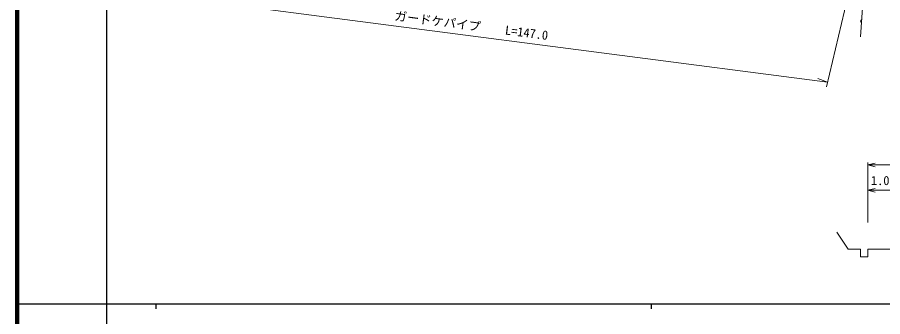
# Model space of a CAD drawing. Units: millimetres, scale not verified, with parts at other scales. Extents: x 40000 to 680000, y 20000 to 380000.
# Drawn here: x 40000 to 214769, y 202409 to 262839 of the extents above; entities that cross this region are included whole.
import ezdxf
from ezdxf.enums import TextEntityAlignment as Align

# ---------------------------------------------------------------- set-up
doc = ezdxf.new("R2010")
doc.units = ezdxf.units.MM
doc.header["$LTSCALE"] = 1000
for name, color, linetype, lineweight in [('M-BGD', 7, 'Continuous', 13), ('M-STR-HTXT', 7, 'Continuous', 13), ('M-TTL', 2, 'Continuous', 140), ('M-TTL-BAND', 7, 'Continuous', 25)]:
    doc.layers.add(name, color=color, linetype=linetype, lineweight=lineweight)
doc.styles.add('ＭＳ ゴシック', font='')
doc.styles.get('ＭＳ ゴシック').set_extended_font_data('MS Gothic')

msp = doc.modelspace()

# ---------------------------------------------------------------- linework, layer by layer
at = {"layer": 'M-BGD'}
for p, q in [((212119, 285999), (210289, 258886)), ((211772, 221400), (211772, 233545)), ((211772, 233045), (213272, 233420)), ((211772, 233045), (261772, 233045)), ((211772, 233045), (213272, 232670)), ((211772, 221400), (211772, 228429)), ((211772, 227929), (213272, 228304)), ((211772, 227929), (216772, 227929)), ((211772, 227929), (213272, 227554)), ((207772, 216005), (205487, 219458)), ((210272, 216005), (207772, 216005)), ((210272, 214505), (210272, 216005)), ((216772, 216005), (211772, 216005)), ((211772, 216005), (211772, 214505)), ((211772, 214505), (210272, 214505))]:
    msp.add_line(p, q, dxfattribs=at)
msp.add_arc((210559, 262049), 256, 98.82002, 253.45925, dxfattribs=at)
at = {"layer": 'M-STR-HTXT'}
for p, q in [((203393, 248838), (208575, 270595)), ((64503, 267835), (203612, 249759)), ((203612, 249759), (201694, 250513))]:
    msp.add_line(p, q, dxfattribs=at)
at = {"layer": 'M-TTL'}
msp.add_line((40000, 380000), (40000, 20000), dxfattribs=at)
at = {"layer": 'M-TTL-BAND'}
for p, q in [((58000, 370000), (58000, 20000)), ((40000, 205000), (579000, 205000)), ((68000, 205000), (68000, 204000)), ((168000, 205000), (168000, 204000))]:
    msp.add_line(p, q, dxfattribs=at)

# ---------------------------------------------------------------- texts
at = {"layer": 'M-BGD', "style": 'ＭＳ ゴシック'}
msp.add_text('1.0', height=1833, dxfattribs=at).set_placement((214272, 228429), align=Align.BOTTOM_CENTER)
at = {"layer": 'M-STR-HTXT', "style": 'ＭＳ ゴシック'}
msp.add_text('ガードケパイプ\u3000\u3000L=147.0', height=1833, rotation=352.596, dxfattribs=at).set_placement((116027, 261738), align=Align.BOTTOM_LEFT)

doc.saveas('drawing.dxf')
